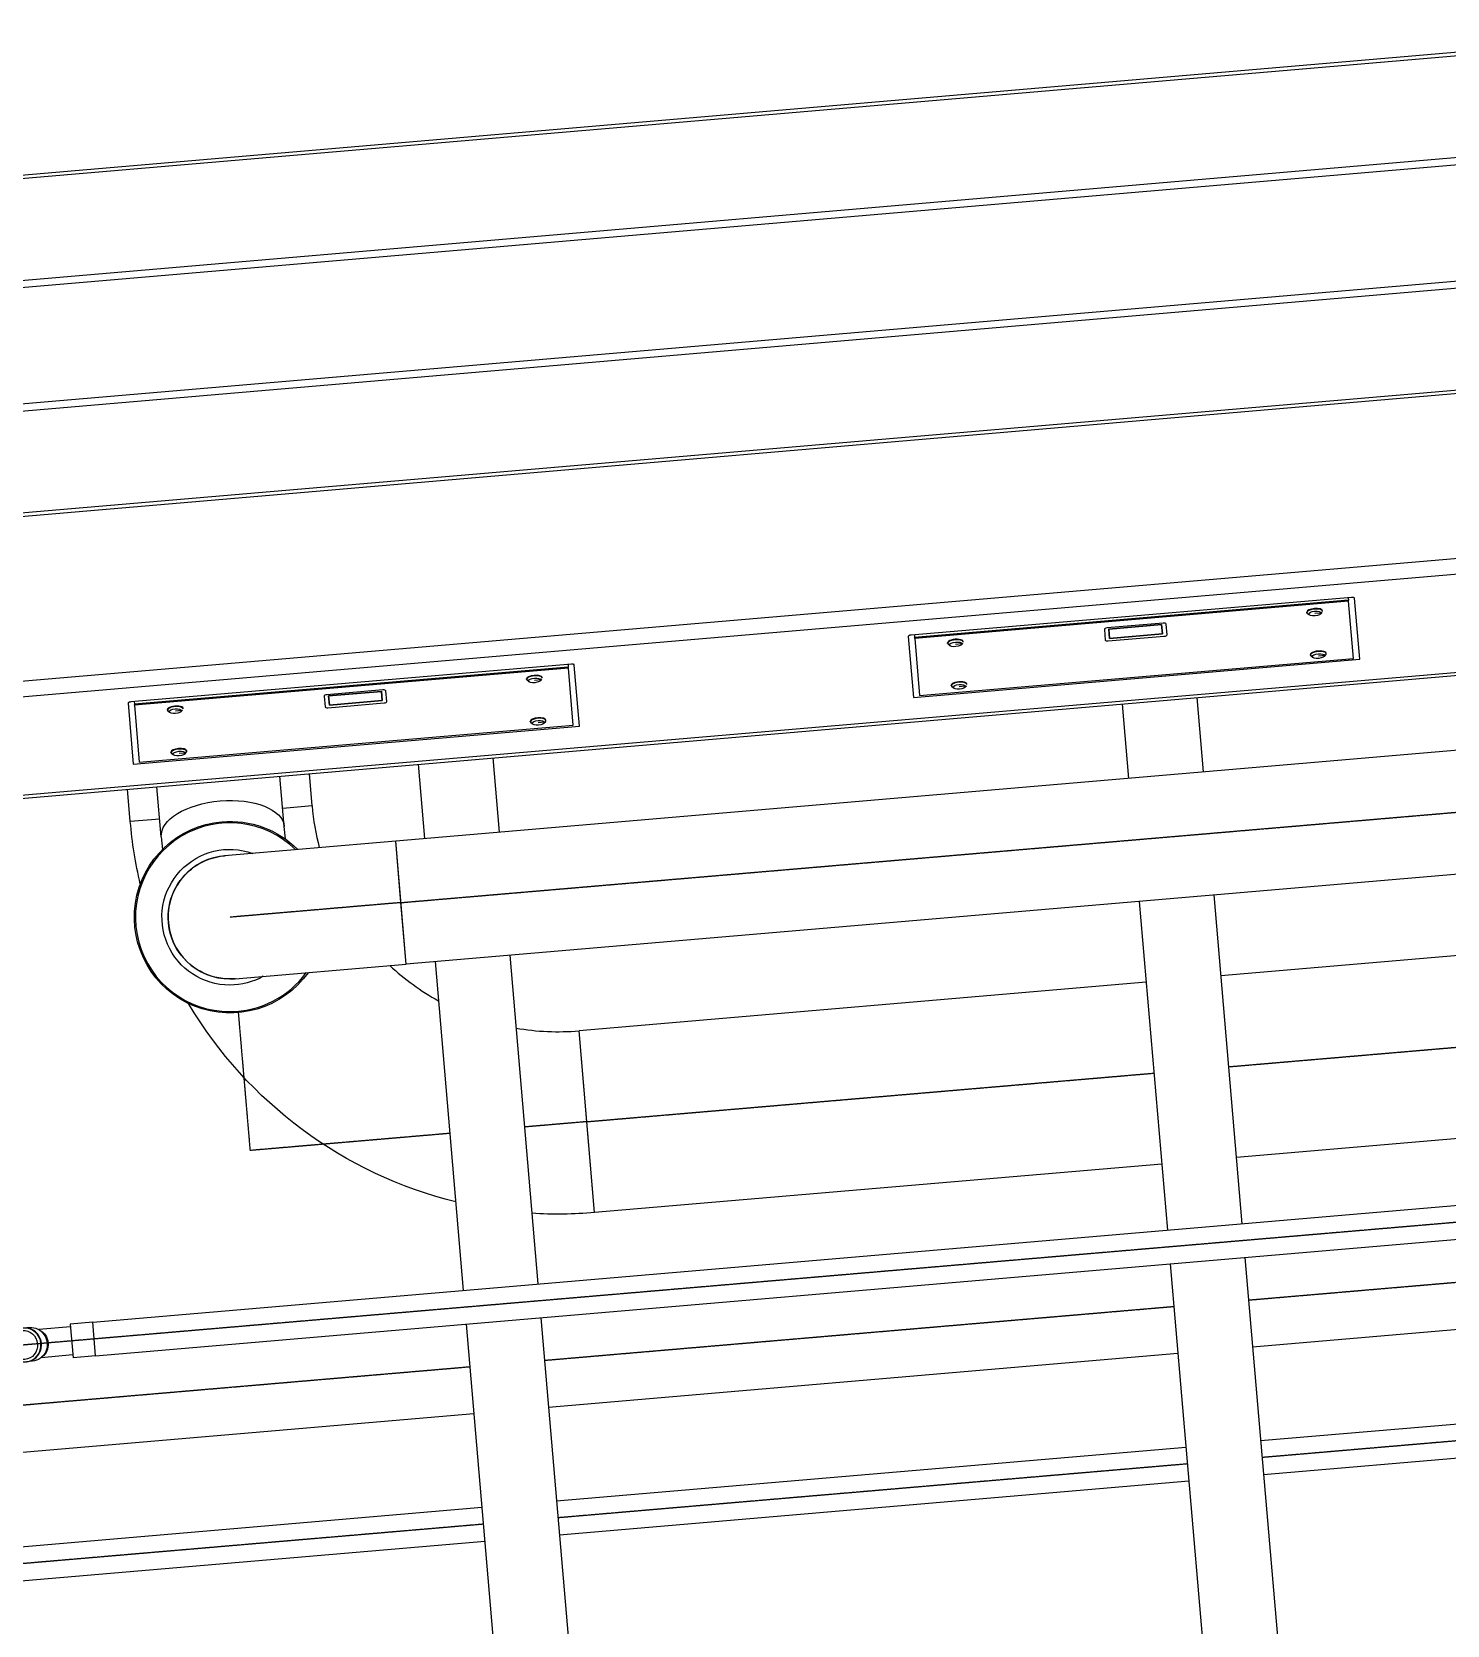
# Model space of a CAD drawing. Header units: millimetres. Extents: x 238021 to 250605, y -32596 to -9848.
# Drawn here: x 240898 to 243410, y -24639 to -21811 of the extents above; entities that cross this region are included whole.
import ezdxf

# ---------------------------------------------------------------- set-up
doc = ezdxf.new("R2010")
doc.units = ezdxf.units.MM
doc.header["$MEASUREMENT"] = 0
doc.linetypes.add('CENTER2', pattern=[1.125, 0.75, -0.125, 0.125, -0.125])
doc.layers.add('Plan-0', color=7, linetype='Continuous', true_color=0xe7f0ff)
doc.layers.add('Plan-UCD756', color=7, linetype='Continuous', true_color=0xe7f0ff)
for name, color, linetype in [('Plan-150-SL-B4-249', 85, 'Continuous'), ('Plan-300-CEN-D3-231', 70, 'Continuous'), ('Plan-300-FA-D4-234', 50, 'Continuous'), ('Plan-50-PES-D1-243', 4, 'Continuous'), ('Plan-CENTER', 1, 'CENTER2'), ('Plan-RE', 5, 'Continuous'), ('Plan-S-BEAM', 12, 'Continuous')]:
    doc.layers.add(name, color=color, linetype=linetype)

# ---------------------------------------------------------------- blocks, each defined once
blk = doc.blocks.new('*U364')
at = {"layer": 'Plan-0', "color": 0, "linetype": 'ByBlock', "lineweight": -2}
for p, q in [((241071.0134470795, -21486.6740819698), (241074.0854344043, -21522.55404634814)), ((241078.8622325766, -21479.09269468363), (241095.5672851623, -21477.66243379313)), ((241078.8622325766, -21479.09269468363), (241084.5646166316, -21545.69496713376)), ((241101.2696692173, -21544.26470624327), (241095.5672851623, -21477.66243379313)), ((241107.6625901016, -21519.67922195826), (241104.5906027768, -21483.79925757992)), ((241076.3075039672, -21548.50720576591), (241074.0854344042, -21522.55404634814)), ((241109.8846596643, -21545.63238137223), (241107.6625901016, -21519.67922195824)), ((241084.5646166316, -21545.69496713376), (241101.2696692173, -21544.26470624327)), ((241084.5646166316, -21545.69496713376), (241084.5881450036, -21545.96977202757)), ((241084.5881450036, -21545.96977202757), (241085.9802327191, -21545.85058362002)), ((241099.885238872, -21544.4733306212), (241085.9643617172, -21545.66521469661)), ((241085.9643617171, -21545.66521469662), (241086.1356432385, -21547.66573560756)), ((241100.0565203931, -21546.47385153057), (241099.885238872, -21544.4733306212)), ((241099.9011098739, -21544.65869954461), (241101.2931975894, -21544.53951113707)), ((241101.2931975894, -21544.53951113707), (241101.2696692173, -21544.26470624327)), ((241346.3712249205, -23221.05862266577), (241338.7369227438, -23131.8920795796)), ((241128.0698951489, -23239.74924651821), (241120.4355929744, -23150.58270345673)), ((241128.0698951489, -23239.74924651823), (241129.9896828365, -23262.1718370316)), ((241348.2910126081, -23243.48121317909), (241346.3712249205, -23221.05862266577))]:
    blk.add_line(p, q, dxfattribs=at)
at = {"layer": 'Plan-0', "color": 0, "linetype": 'ByBlock', "lineweight": -2, "extrusion": (0, 0, -1)}
for centre, radius, start, end in [((-241087.8064674855, -21485.28855761898), 79.99999999999908, 304.2930891953788, 85.10635790885814), ((-241087.8064674855, -21485.28855761898), 78.28658699999819, 302.7284056550843, 85.10635790885807), ((-241087.8064674855, -21485.28855761898), 79.99999999999906, 85.1063579088581, 225.9196266093747), ((-241087.8064674855, -21485.28855761898), 78.2865869999981, 85.10635790885804, 227.4843101496637), ((-241087.8020249281, -21485.23666977485), 16.8499999999688, 355.1063579088426, 175.1063579088427), ((-241250.2297801967, -23382.34803678348), 169.9999999999999, 215.2224346508277, 85.10635790885807)]:
    blk.add_arc(centre, radius, start, end, dxfattribs=at)
at = {"layer": 'Plan-0', "color": 0, "linetype": 'ByBlock', "lineweight": -2, "extrusion": (0, 4.640358266005915e-33, -1)}
blk.add_arc((-241250.2297801967, -23382.34803678349), 170.0000000000013, 85.10635790885827, 134.9902811661567, dxfattribs=at)
at = {"layer": 'Plan-0', "color": 0, "linetype": 'ByBlock', "lineweight": -2, "extrusion": (0, 0, -1)}
for centre, major_axis, ratio, start_param, end_param in [((241090.874012253, -21521.11663415319), (-16.78857784869819, -1.437412194949287), 0.05233595624292189, 1.614736706975126e-12, 1.050067566725092), ((241090.8740122531, -21521.11663415319), (-16.78857784869768, -1.437412194948787), 0.05233595624290157, 2.09152508686578, 3.141592653590946), ((241237.2205600347, -23230.40393459201), (-109.1506648857522, -9.345311926214933), 0.4999999999999986, -1.756210277736087e-15, 3.141592653589791)]:
    blk.add_ellipse(centre, major_axis=major_axis, ratio=ratio, start_param=start_param, end_param=end_param, dxfattribs=at)
blk = doc.blocks.new('*U369')
at = {"layer": 'Plan-UCD756', "color": 0, "linetype": 'ByBlock', "lineweight": -2}
for p, q in [((243609.9309944804, -21831.58351574322), (240703.5739867556, -22080.42132970172)), ((243611.8681334251, -21837.77261327033), (240704.1141284777, -22086.73003598097)), ((243710.5362928849, -22009.95117883911), (240719.4665400965, -22266.0419676524)), ((243711.6166023627, -22022.5688954611), (240720.5468495743, -22278.65968427437)), ((243729.1654289112, -22227.53434747551), (240738.0956761228, -22483.6251362888)), ((243730.2457123555, -22240.15176003407), (240739.1759595671, -22496.24254884736)), ((243662.2823761333, -22426.59705780823), (240754.528371186, -22675.55448051887)), ((243661.4253133321, -22433.02569688072), (240755.0685389416, -22681.8634908615)), ((244761.7646737191, -22659.48651168588), (240782.3240290594, -23000.20009510417)), ((243686.3081173218, -22723.64998181942), (240779.9513429313, -22972.4877758002)), ((243240.9572324683, -22814.64662276139), (242458.8187392279, -22881.61211679858)), ((243235.358405614, -22819.58860079044), (242465.1761695951, -22885.53041848566)), ((243235.4440058479, -22820.58838790411), (242465.2617698291, -22886.53020559932)), ((243235.4440058479, -22820.58838790411), (242465.2617698291, -22886.53020559931)), ((243235.5230955022, -22821.51213324333), (242465.3408594833, -22887.45395093855)), ((243234.9791038576, -22815.15846093236), (243235.358405614, -22819.58860079044)), ((243235.4440058479, -22820.58838790411), (243235.358405614, -22819.58860079045)), ((243235.5230955022, -22821.51213324333), (243235.4440058479, -22820.58838790411)), ((243244.1956574556, -22922.80526392648), (243235.5230955022, -22821.51213324333)), ((243255.3702628564, -22924.37456513489), (243246.0988581165, -22816.08711593837)), ((244776.6029072976, -22832.7929857186), (240797.1622626378, -23173.50656913689)), ((240797.5663562128, -23178.22627059479), (244777.0070008726, -22837.5126871765)), ((243161.480041004, -22841.75192065895), (243161.4006801367, -22840.8281281669)), ((243165.7844703402, -22845.84547944901), (243162.8513315874, -22843.76170357165)), ((243186.6247553526, -22842.38948747474), (243175.6655962114, -22843.32506863679)), ((243185.8315287403, -22844.12908116231), (243188.3677548329, -22841.57702668454)), ((243189.3774425655, -22839.36338807288), (243189.2986121614, -22838.4395501634)), ((242802.005746911, -22871.29838530337), (242803.6400406696, -22890.38648546887)), ((242906.4505895206, -22860.32753852336), (242806.8151126747, -22868.85817470644)), ((242809.9659687215, -22870.49193851912), (242810.0110666745, -22871.01867016629)), ((242810.0110666745, -22871.01867016628), (242809.9659687215, -22870.49193851911)), ((242903.6684149096, -22862.99987215419), (242810.0110666744, -22871.01867016629)), ((242810.0110666745, -22871.01867016628), (242903.6684149096, -22862.99987215419)), ((242810.0110666745, -22871.01867016628), (242811.4039891229, -22887.28762002889)), ((242811.4039891229, -22887.28762002889), (242810.0110666745, -22871.01867016628)), ((242811.4039891229, -22887.28762002889), (242905.061337358, -22879.26882201679)), ((242905.061337358, -22879.26882201679), (242811.4039891229, -22887.28762002889)), ((242903.6684149096, -22862.99987215419), (242903.6233169566, -22862.47314050702)), ((242903.6233169567, -22862.47314050703), (242903.6684149096, -22862.9998721542)), ((242905.061337358, -22879.26882201679), (242903.6684149096, -22862.99987215419)), ((242903.6684149096, -22862.99987215419), (242905.061337358, -22879.26882201679)), ((242913.2390652001, -22881.00278566749), (242911.6047714415, -22861.91468550199)), ((242453.9968171915, -22883.90567359387), (242463.2682219314, -22992.19312279038)), ((242464.7968678387, -22881.10027862759), (242465.1761695951, -22885.53041848567)), ((242465.1761695951, -22885.53041848566), (242465.2617698291, -22886.53020559932)), ((242465.3408594833, -22887.45395093855), (242465.2617698291, -22886.53020559932)), ((242465.3408594833, -22887.45395093855), (242474.0134214367, -22988.7470816217)), ((242523.8044593364, -22896.34872254361), (242523.7250984692, -22895.42493005157)), ((242528.1088886726, -22900.44228133367), (242525.1757499198, -22898.35850545632)), ((242548.9491736851, -22896.9862893594), (242537.9900145438, -22897.92187052146)), ((242548.1559470728, -22898.72588304699), (242550.6921731654, -22896.1738285692)), ((242551.701860898, -22893.96018995755), (242551.6230304938, -22893.03635204806)), ((242808.7491246376, -22891.44690080033), (242808.7942225905, -22891.97363244751)), ((242808.7942225905, -22891.97363244749), (242908.4296994364, -22883.44299626441)), ((242908.3846014834, -22882.91626461725), (242908.4296994364, -22883.44299626442)), ((241856.02429585, -22933.22244930688), (241073.8858026096, -23000.18794334407)), ((241850.0461672392, -22933.73428747786), (241850.4254689956, -22938.16442733593)), ((241870.437326238, -23042.95039168038), (241861.1659214981, -22934.66294248386)), ((242463.2682219314, -22992.19312279038), (243255.3702628564, -22924.37456513489)), ((242474.0134214367, -22988.7470816217), (243244.1956574556, -22922.80526392648)), ((243167.9349994685, -22917.14405447337), (243167.8556386013, -22916.22026198132)), ((243172.2394288048, -22921.23761326343), (243169.306290052, -22919.15383738605)), ((243193.0797138172, -22917.78162128916), (243182.120554676, -22918.7172024512)), ((243192.2864872049, -22919.52121497673), (243194.8227132975, -22916.96916049895)), ((243195.8324010301, -22914.7555218873), (243195.7535706259, -22913.83168397782)), ((241850.4254689956, -22938.16442733593), (241080.2432329768, -23004.10624503115)), ((241850.5110692296, -22939.1642144496), (241080.3288332107, -23005.10603214481)), ((241850.5110692296, -22939.1642144496), (241080.3288332107, -23005.10603214481)), ((241850.5901588838, -22940.08795978882), (241080.4079228649, -23006.02977748404)), ((241776.5471043856, -22960.32774720443), (241776.4677435184, -22959.40395471239)), ((241780.8515337218, -22964.4213059945), (241777.918394969, -22962.33753011713)), ((241801.6918187343, -22960.96531402022), (241790.732659593, -22961.90089518228)), ((241800.898592122, -22962.70490770779), (241803.4348182145, -22960.15285323002)), ((241804.4445059472, -22957.93921461836), (241804.365675543, -22957.01537670889)), ((241850.5110692296, -22939.1642144496), (241850.4254689956, -22938.16442733593)), ((241850.5901588838, -22940.08795978882), (241850.5110692295, -22939.16421444959)), ((241859.2627208373, -23041.38109047196), (241850.5901588839, -22940.08795978882)), ((241417.0728102927, -22989.87421184886), (241418.7071040512, -23008.96231201436)), ((241521.5176529023, -22978.90336506885), (241421.8821760564, -22987.43400125193)), ((241425.0330321031, -22989.0677650646), (241425.0781300561, -22989.59449671178)), ((241425.0781300561, -22989.59449671178), (241425.0330321031, -22989.0677650646)), ((241518.7354782913, -22981.57569869968), (241425.0781300561, -22989.59449671178)), ((241425.0781300561, -22989.59449671178), (241518.7354782913, -22981.57569869968)), ((241425.0781300561, -22989.59449671178), (241426.4710525045, -23005.86344657438)), ((241426.4710525045, -23005.86344657438), (241425.0781300561, -22989.59449671178)), ((241518.7354782913, -22981.57569869968), (241518.6903803383, -22981.04896705251)), ((241518.6903803383, -22981.04896705251), (241518.7354782913, -22981.57569869969)), ((241520.1284007397, -22997.84464856228), (241518.7354782913, -22981.57569869968)), ((241518.7354782913, -22981.57569869968), (241520.1284007397, -22997.84464856228)), ((241528.3061285817, -22999.57861221297), (241526.6718348232, -22980.49051204747)), ((242530.2594178009, -22971.74085635804), (242530.1800569337, -22970.81706386598)), ((242534.5638471372, -22975.8344151481), (242531.6307083844, -22973.75063927073)), ((242555.4041321496, -22972.37842317383), (242544.4449730084, -22973.31400433587)), ((242554.6109055373, -22974.11801686139), (242557.1471316299, -22971.56596238361)), ((242558.1568193625, -22969.35232377196), (242558.0779889584, -22968.42848586249)), ((241069.0638805731, -23002.48150013936), (241078.335285313, -23110.76894933587)), ((241079.8639312203, -22999.67610517308), (241080.2432329768, -23004.10624503115)), ((241080.2432329768, -23004.10624503115), (241080.3288332107, -23005.10603214481)), ((241080.4079228649, -23006.02977748404), (241080.3288332107, -23005.10603214481)), ((241080.4079228649, -23006.02977748404), (241089.0804848183, -23107.32290816719)), ((241138.8715227181, -23014.9245490891), (241138.7921618508, -23014.00075659705)), ((241143.1759520543, -23019.01810787916), (241140.2428133015, -23016.93433200181)), ((241164.0162370667, -23015.56211590489), (241153.0570779255, -23016.49769706695)), ((241163.2230104544, -23017.30170959246), (241165.759236547, -23014.74965511469)), ((241166.7689242796, -23012.53601650303), (241166.6900938755, -23011.61217859355)), ((241423.8161880192, -23010.02272734582), (241423.8612859722, -23010.54945899299)), ((241423.8612859722, -23010.54945899298), (241523.4967628181, -23002.0188228099)), ((241426.4710525045, -23005.86344657438), (241520.1284007397, -22997.84464856228)), ((241520.1284007397, -22997.84464856228), (241426.4710525045, -23005.86344657438)), ((241523.4516648651, -23001.49209116273), (241523.4967628181, -23002.01882280991)), ((241078.335285313, -23110.76894933587), (241870.437326238, -23042.95039168038)), ((241089.0804848183, -23107.32290816719), (241859.2627208372, -23041.38109047197)), ((241783.0020628502, -23035.71988101886), (241782.9227019829, -23034.7960885268)), ((241787.3064921864, -23039.81343980891), (241784.3733534336, -23037.72966393155)), ((241808.1467771988, -23036.35744783465), (241797.1876180576, -23037.29302899669)), ((241807.3535505865, -23038.09704152221), (241809.8897766791, -23035.54498704442)), ((241810.8994644117, -23033.33134843278), (241810.8206340076, -23032.4075105233)), ((241145.3264811826, -23090.31668290353), (241145.2471203154, -23089.39289041148)), ((241149.6309105188, -23094.41024169359), (241146.6977717661, -23092.32646581622)), ((241170.4711955313, -23090.95424971931), (241159.51203639, -23091.88983088136)), ((241169.677968919, -23092.69384340688), (241172.2141950116, -23090.14178892909)), ((241173.2238827442, -23087.92815031745), (241173.14505234, -23087.00431240797))]:
    blk.add_line(p, q, dxfattribs=at)
for centre, major_axis, ratio, start_param, end_param in [((243175.4286936685, -22840.55709238101), (13.94870086145564, 1.194266299941949), 0.3746065934159113, 1.924764017121115e-13, 3.557741975052815), ((243175.4286936685, -22840.55709238101), (13.94870086145564, 1.194266299941949), 0.3746065934159113, 1.924764017121115e-13, 3.557741975052815), ((243175.3495980318, -22839.63327716957), (13.94896609298954, 1.194289008657675), 0.3746065934159131, 7.3852447230543e-14, 3.141592653589867), ((243175.4287154747, -22840.5570819332), (13.94872962782634, 1.194270352120249), 0.3746066715100337, 4.042753307805288, 4.042994276605169), ((243175.4287154747, -22840.5570819332), (13.94872962782634, 1.194270352120249), 0.3746066715100337, 4.042753307805288, 4.042994276605169), ((242806.9875207533, -22870.87185349421), (-4.981773842295509, -0.4265318091540654), 0.404209193657478, -1.570796326794057, 8.393286066166183e-13), ((242906.6229975992, -22862.34121731114), (-4.981773842295509, -0.4265318091540654), 0.404209193657478, -3.141592653588954, -1.570796326794057), ((242908.2572913578, -22881.42931747664), (-4.981773842295509, -0.4265318091540654), 0.404209193657478, -4.712388980383849, -3.141592653588929), ((242537.753112001, -22895.15389426568), (13.94870086145565, 1.194266299941903), 0.3746065934159117, 2.012412034838056e-13, 3.557741975052423), ((242537.753112001, -22895.15389426568), (13.94870086145565, 1.194266299941903), 0.3746065934159117, 2.012412034838056e-13, 3.557741975052423), ((242537.6740163645, -22894.23007905425), (13.94896609299, 1.194289008657647), 0.3746065934159107, 8.66741130047295e-14, 3.14159265358988), ((242537.7530887292, -22895.15390036612), (13.94867033271064, 1.194266452002949), 0.3746067292862693, 4.04275345653291, 4.042994426358595), ((242537.7530887292, -22895.15390036612), (13.94867033271064, 1.194266452002949), 0.3746067292862693, 4.04275345653291, 4.042994426358595), ((242808.6218145119, -22889.95995365971), (-4.981773842295509, -0.4265318091540654), 0.404209193657478, 8.149037000748649e-13, 1.570796326795736), ((243181.8836521331, -22915.94922619544), (13.94870086145609, 1.194266299942048), 0.3746065934159137, 1.809656812096538e-13, 3.55774197505102), ((243181.8836521331, -22915.94922619544), (13.94870086145611, 1.19426629994185), 0.3746065934159085, 2.188171354984449e-13, 3.557741975051498), ((243181.8045564965, -22915.02541098401), (13.94896609298955, 1.19428900865763), 0.3746065934159135, 8.260960459503703e-14, 3.141592653589876), ((243181.8836338737, -22915.94923444176), (13.94867679032604, 1.194263352105942), 0.374606549851741, 4.04275299357561, 4.042993963293258), ((243181.883655902, -22915.94922290192), (13.94870588370012, 1.194268319242107), 0.3746066715048604, 4.042753307639914, 4.042994276855111), ((243181.8836521329, -22915.94922619547), (13.94870086146245, 1.194266299942556), 0.3746065934159007, 5.867035985717705, 6.283185307179783), ((243181.8836521331, -22915.94922619541), (13.94870086145534, 1.194266299940353), 0.3746065934159308, 5.867035985716927, 6.283185307179438), ((241790.4957570502, -22959.13291892651), (13.94870086145588, 1.194266299941855), 0.374606593415914, 2.142021371567438e-13, 3.557741975052563), ((241790.4957570502, -22959.13291892651), (13.94870086145588, 1.194266299941855), 0.374606593415914, 2.142021371567438e-13, 3.557741975052563), ((241790.4166614136, -22958.20910371507), (13.94896609299023, 1.194289008657642), 0.374606593415912, 9.123974607172864e-14, 3.141592653589884), ((241790.4957716922, -22959.13291825586), (13.94871996228805, 1.19426339580048), 0.3746063704022267, 4.042752531064765, 4.042993500041931), ((241790.4957716922, -22959.13291825586), (13.94871996228805, 1.19426339580048), 0.3746063704022267, 4.042752531064765, 4.042993500041931), ((242544.2080704656, -22970.54602808009), (13.9487008614561, 1.194266299941867), 0.3746065934159162, 2.155146596208951e-13, 3.557741975051991), ((242544.2080704656, -22970.54602808011), (13.94870086145609, 1.194266299942055), 0.3746065934159131, 1.795653534875486e-13, 3.557741975051947), ((242544.128974829, -22969.62221286866), (13.94896609299, 1.194289008657647), 0.3746065934159085, 8.670951274009373e-14, 3.14159265358988), ((241422.054584135, -22989.44768003971), (-4.981773842295509, -0.4265318091540654), 0.404209193657478, -1.570796326794057, 8.393286066166183e-13), ((241521.6900609809, -22980.91704385663), (-4.981773842295509, -0.4265318091540654), 0.404209193657478, -3.141592653588954, -1.570796326794057), ((242544.2080553125, -22970.54603229152), (13.94868097549384, 1.194266186459584), 0.3746066715176132, 4.042753307461288, 4.042994277101835), ((242544.208089079, -22970.54602170059), (13.94872533051867, 1.194267508273686), 0.3746065498339082, 4.042752994056569, 4.042993962934519), ((241152.8201753827, -23013.72972081118), (13.94870086145599, 1.194266299941932), 0.3746065934159127, 2.013331722318889e-13, 3.557741975052991), ((241152.8201753827, -23013.72972081118), (13.94870086145599, 1.194266299941932), 0.3746065934159127, 2.013331722318889e-13, 3.557741975052991), ((241152.7410797459, -23012.80590559975), (13.94896609299023, 1.194289008657643), 0.3746065934159133, 9.132442333026356e-14, 3.141592653589885), ((241152.8201723977, -23013.72972580091), (13.94869680324405, 1.194262589658537), 0.3746064281775717, 4.042752680015877, 4.042993649391397), ((241152.8201723977, -23013.72972580091), (13.94869680324405, 1.194262589658537), 0.3746064281775717, 4.042752680015877, 4.042993649391397), ((241423.6888778935, -23008.53578020521), (-4.981773842295509, -0.4265318091540654), 0.404209193657478, 8.149037000748649e-13, 1.570796326795736), ((241523.3243547395, -23000.00514402213), (-4.981773842295509, -0.4265318091540654), 0.404209193657478, -4.712388980383849, -3.141592653588929), ((241796.9507155147, -23034.52505274094), (13.94870086145588, 1.194266299941848), 0.3746065934159168, 2.154230418583359e-13, 3.557741975051636), ((241796.9507155147, -23034.52505274093), (13.94870086145587, 1.19426629994199), 0.3746065934159153, 1.883258038887347e-13, 3.557741975052034), ((241796.8716198781, -23033.6012375295), (13.94896609299023, 1.194289008657642), 0.3746065934159134, 9.12397460717283e-14, 3.141592653589884), ((241796.9507095906, -23034.52505329208), (13.94869312369253, 1.194267226670221), 0.3746066715093966, 4.042753307539954, 4.042994276970468), ((241796.9507136632, -23034.52504754319), (13.94869862495682, 1.194271350295484), 0.3746068509590256, 4.042753770468956, 4.0429947397991), ((241796.9507155148, -23034.52505274092), (13.94870086145002, 1.194266299943997), 0.3746065934158692, 5.867035985717537, 6.283185307179439), ((241796.9507155147, -23034.52505274093), (13.9487008614516, 1.194266299943746), 0.3746065934158893, 5.86703598571733, 6.283185307179389), ((241159.2751338471, -23089.12185462562), (13.94870086145587, 1.194266299941894), 0.3746065934159172, 2.067560130906433e-13, 3.55774197505126), ((241159.2751338471, -23089.12185462562), (13.948700861456, 1.194266299941819), 0.3746065934159157, 2.229174044655846e-13, 3.557741975051717), ((241159.1960382106, -23088.19803941416), (13.94896609299022, 1.194289008657755), 0.374606593415912, 6.961164540987695e-14, 3.141592653589863), ((241159.2751360871, -23089.12186167653), (13.94870354098026, 1.194259513845414), 0.374606248731106, 4.042752217155901, 4.042993186420961), ((241159.2751353161, -23089.12184530847), (13.94870309137667, 1.19427420876315), 0.3746069726230374, 4.042754084288006, 4.042995053538627), ((241159.2751338471, -23089.12185462561), (13.94870086145492, 1.194266299943868), 0.3746065934158746, 5.86703598571902, 6.283185307179473), ((241159.2751338472, -23089.12185462558), (13.94870086145912, 1.194266299940148), 0.3746065934159337, 5.867035985718103, 6.283185307179486)]:
    blk.add_ellipse(centre, major_axis=major_axis, ratio=ratio, start_param=start_param, end_param=end_param, dxfattribs=at)
for centre, major_axis, ratio in [((243175.6659145275, -22843.32776655993), (10.95884082519692, 0.9382790851954107), 0.3746065934159027), ((243175.6659145275, -22843.32776655993), (10.95884082519967, 0.9382790851963031), 0.3746065934159131), ((242537.9903328598, -22897.92456844461), (10.95884082519967, 0.9382790851963031), 0.3746065934159131), ((242537.9903328599, -22897.9245684446), (10.95884082520083, 0.9382790851958256), 0.3746065934158981), ((243182.120872992, -22918.71990037438), (10.95884082519967, 0.9382790851963028), 0.3746065934159131), ((243182.1208729921, -22918.71990037437), (10.95884082519688, 0.9382790851957434), 0.3746065934158737), ((241790.7329779092, -22961.90359310545), (10.95884082519966, 0.9382790851963028), 0.3746065934159121), ((241790.7329779092, -22961.90359310543), (10.95884082520083, 0.9382790851957761), 0.3746065934158923), ((242544.4452913244, -22973.31670225906), (10.95884082519967, 0.9382790851963028), 0.3746065934159131), ((242544.4452913245, -22973.31670225902), (10.95884082520058, 0.938279085196024), 0.3746065934158756), ((241153.0573962415, -23016.50039499009), (10.95884082519967, 0.9382790851963031), 0.3746065934159131), ((241153.0573962416, -23016.50039499011), (10.95884082520016, 0.9382790851956961), 0.3746065934159019), ((241797.1879363737, -23037.29572691985), (10.95884082519966, 0.9382790851963028), 0.3746065934159121), ((241797.1879363738, -23037.29572691984), (10.95884082520084, 0.9382790851960447), 0.3746065934158756), ((241159.5123547061, -23091.89252880455), (10.95884082519967, 0.9382790851963028), 0.3746065934159131), ((241159.5123547062, -23091.89252880454), (10.9588408252, 0.9382790851960193), 0.3746065934158734)]:
    blk.add_ellipse(centre, major_axis=major_axis, ratio=ratio, dxfattribs=at)
for points, knots in [([(243246.0988581165, -22816.08711593837), (243246.0776619655, -22815.83955074313), (243245.924270522, -22815.60458995762), (243245.4024789969, -22815.2127514472), (243245.0369746629, -22815.03479822925), (243244.10433775, -22814.77366633903), (243243.565872369, -22814.67404258015), (243242.2755861202, -22814.58342303328), (243241.6202241781, -22814.58985843158), (243240.9572324683, -22814.64662276139)], [-0.9729694793585698, -0.9729694793585698, -0.9729694793585698, -0.9729694793585698, -0.6797628299490888, -0.6797628299490888, -0.4165361297791527, -0.4165361297791527, -0.1996251929779729, -0.1996251929779729, 0, 0, 0, 0]), ([(242458.818739228, -22881.61211679858), (242458.1562553253, -22881.66883765072), (242457.5014134456, -22881.77515303205), (242456.3127579213, -22882.06818733866), (242455.7846813905, -22882.25038908413), (242454.862545038, -22882.68915451767), (242454.5343880556, -22882.92617956051), (242454.0871854134, -22883.39979878703), (242453.9755725523, -22883.65754207015), (242453.9968171915, -22883.90567359387)], [-0.7091248375236027, -0.7091248375236027, -0.7091248375236027, -0.7091248375236027, -0.5407499566775119, -0.5407499566775119, -0.3767947344449806, -0.3767947344449806, -0.1993612873370217, -0.1993612873370217, 0, 0, 0, 0]), ([(241861.1659214981, -22934.66294248386), (241861.1447253464, -22934.41537727974), (241860.991333861, -22934.18041652566), (241860.4695428027, -22933.78857839443), (241860.1040387427, -22933.61062505314), (241859.1714015186, -22933.34949313934), (241858.6329361784, -22933.24986926839), (241857.3426493018, -22933.15924967452), (241856.6872872595, -22933.16568500278), (241856.02429585, -22933.22244930688)], [-0.9729723486181281, -0.9729723486181281, -0.9729723486181281, -0.9729723486181281, -0.6797640473657753, -0.6797640473657753, -0.4165362794756429, -0.4165362794756429, -0.1996251025765197, -0.1996251025765197, 0, 0, 0, 0]), ([(243182.120554676, -22918.7172024512), (243182.1205562812, -22918.71722120014), (243182.120644575, -22918.71723252692), (243182.1206871166, -22918.71721944138), (243182.1207296583, -22918.71720635585), (243182.1207264478, -22918.717168858), (243182.1206823009, -22918.71716319461), (243182.120638154, -22918.71715753121), (243182.1205530707, -22918.71718370228), (243182.120554676, -22918.7172024512)], [0, 0, 0, 0, 0.3333333332047226, 0.3333333332047226, 0.3333333332047226, 0.6666666664094462, 0.6666666664094462, 0.6666666664094462, 1, 1, 1, 1]), ([(241073.8858026096, -23000.18794334406), (241073.2233189091, -23000.2446641789), (241072.5684769114, -23000.35097960858), (241071.3798214208, -23000.64401388901), (241070.8517448661, -23000.82621562064), (241069.9296092185, -23001.26498069309), (241069.6014518314, -23001.50200564999), (241069.1542487331, -23001.97562531971), (241069.0426359281, -23002.23336854676), (241069.0638805731, -23002.48150013936)], [-0.7091266751148331, -0.7091266751148331, -0.7091266751148331, -0.7091266751148331, -0.5407511243545027, -0.5407511243545027, -0.3767952192688543, -0.3767952192688543, -0.1993613426827471, -0.1993613426827471, 0, 0, 0, 0]), ([(241797.1876180576, -23037.29302899669), (241797.1876189606, -23037.29303954295), (241797.1876550501, -23037.29305912815), (241797.1877602656, -23037.29305139203), (241797.1878017441, -23037.29301337048), (241797.1877536993, -23037.29298281081), (241797.1876682852, -23037.29299183725), (241797.187617751, -23037.29301095312), (241797.1876298568, -23037.29302537039), (241797.1876180576, -23037.29302899669)], [0, 0, 0, 0, 8.476772492946905e-06, 1.729136955212339e-05, 2.577700732832418e-05, 3.426264509906393e-05, 4.296321346724048e-05, 4.778942055421571e-05, 5.196903861367862e-05, 5.196903861367862e-05, 5.196903861367862e-05, 5.196903861367862e-05]), ([(241159.51203639, -23091.88983088136), (241159.5120379953, -23091.88984963029), (241159.5121262891, -23091.88986095708), (241159.5121688307, -23091.88984787155), (241159.5122113724, -23091.88983478602), (241159.5122081618, -23091.88979728816), (241159.512164015, -23091.88979162477), (241159.5121198681, -23091.88978596136), (241159.5120347848, -23091.88981213244), (241159.51203639, -23091.88983088136)], [0, 0, 0, 0, 0.3333333331053416, 0.3333333331053416, 0.3333333331053416, 0.6666666662106843, 0.6666666662106843, 0.6666666662106843, 1, 1, 1, 1])]:
    blk.add_open_spline(points, degree=3, knots=knots, dxfattribs=at)
blk = doc.blocks.new('*U380')
at = {"layer": 'Plan-S-BEAM', "color": 0, "linetype": 'ByBlock', "lineweight": -2}
for p, q in [((241716.5744515338, -23099.54221187727), (241727.8826284895, -23231.51388472343)), ((241584.0592670274, -23110.88795802658), (241595.3674439819, -23242.85963085774)), ((241614.0706557191, -23461.13479140973), (241664.073740269, -24044.69399298271)), ((241746.5858402268, -23449.78904527542), (241796.588924769, -24033.34824675869)), ((241801.7390845227, -24093.45300111358), (242056.761976112, -27069.68849414771)), ((241669.2239000227, -24104.7987473376), (241924.2475573632, -27081.04317704349)), ((242056.761976112, -27069.68849414771), (241924.2475573632, -27081.04317704349))]:
    blk.add_line(p, q, dxfattribs=at)
blk = doc.blocks.new('*U381')
at = {"layer": 'Plan-S-BEAM', "color": 0, "linetype": 'ByBlock', "lineweight": -2}
for p, q in [((242966.3160571133, -22992.54125902846), (242977.6242340812, -23124.51293201605)), ((242833.800872607, -23003.88700517776), (242845.1090495735, -23135.85867815034)), ((242863.8122613107, -23354.13383870234), (242913.8153457881, -23937.6930394292)), ((242996.3274458184, -23342.78809256803), (243046.3305302881, -23926.34729320517)), ((242918.9655055419, -23997.79779378409), (243173.9819411354, -26973.95794235222)), ((243051.4806900419, -23986.45204756007), (243306.4963598842, -26962.60325945643)), ((243306.4963598842, -26962.60325945643), (243173.9819411354, -26973.95794235222))]:
    blk.add_line(p, q, dxfattribs=at)
blk = doc.blocks.new('*U390')
at = {"layer": 'Plan-300-FA-D4-234', "color": 0, "linetype": 'ByBlock', "lineweight": -2}
for centre, radius, start, end in [((241249.760808442, -23382.38818942247), 167.5, 45.73411898462298, 269.9999999999999), ((241249.760808442, -23382.38818942247), 109.55, 94.02809525068018, 269.9999999999999), ((241249.760808442, -23382.38818942247), 167.5000000000001, 269.9999999999999, 324.0531651976659), ((241249.760808442, -23382.38818942246), 109.5500000000048, 270.0000000000001, 275.7591889316124)]:
    blk.add_arc(centre, radius, start, end, dxfattribs=at)
at = {"layer": 'Plan-300-FA-D4-234', "color": 0, "linetype": 'ByBlock', "lineweight": -2, "extrusion": (-2.618625411522031e-32, 1.291082007855008e-63, -1)}
blk.add_arc((-241249.760808442, -23382.38818942247), 120.5, 269.9999999999999, 109.7354125842826, dxfattribs=at)
at = {"layer": 'Plan-300-FA-D4-234', "color": 0, "linetype": 'ByBlock', "lineweight": -2, "extrusion": (0, -2.618625411522036e-32, -1)}
blk.add_arc((-241249.760808442, -23382.38818942247), 120.4999999999998, 240.4773032334245, 269.9999999999999, dxfattribs=at)
blk = doc.blocks.new('*U406')
at = {"layer": 'Plan-300-FA-D4-234', "color": 0, "linetype": 'ByBlock', "lineweight": -2}
for p, q in [((241544.1054962747, -23247.24859991967), (241240.4165628454, -23273.24997897133)), ((241562.793987468, -23465.52502082194), (241544.1054962746, -23247.24859991965)), ((241259.1050540387, -23491.52639987361), (241562.793987468, -23465.52502082194))]:
    blk.add_line(p, q, dxfattribs=at)
at = {"layer": 'Plan-300-FA-D4-234', "color": 0, "linetype": 'ByBlock', "lineweight": -2, "extrusion": (-7.201742829816382e-33, -1.800435707454095e-33, -1)}
blk.add_arc((-241249.760808442, -23382.38818942247), 109.5375, 265.1063579088732, 85.10635790887333, dxfattribs=at)
at = {"layer": 'Plan-CENTER'}
blk.add_line((241553.4497418713, -23356.3868103708), (241249.760808442, -23382.38818942247), dxfattribs=at)
blk = doc.blocks.new('*U407')
at = {"layer": 'Plan-300-FA-D4-234', "color": 0, "linetype": 'ByBlock', "lineweight": -2}
for p, q in [((243895.0002535111, -23045.96860922904), (241544.1054962746, -23247.24859991964)), ((243895.0002535112, -23045.96860922904), (243904.3444991079, -23155.1068196802)), ((243904.3444991079, -23155.10681968025), (243913.6887447046, -23264.24503013134)), ((241553.4497418713, -23356.38681037072), (241544.1054962746, -23247.24859991964)), ((243913.6887447045, -23264.24503013134), (241562.793987468, -23465.52502082193)), ((241562.7939874681, -23465.52502082195), (241553.4497418714, -23356.3868103708))]:
    blk.add_line(p, q, dxfattribs=at)
at = {"layer": 'Plan-CENTER'}
blk.add_line((241553.4497418713, -23356.38681037079), (243904.3444991077, -23155.10681968019), dxfattribs=at)
blk = doc.blocks.new('*U462')
at = {"layer": 'Plan-50-PES-D1-243', "color": 0, "linetype": 'ByBlock', "lineweight": -2}
for p, q in [((241006.4476541468, -24100.9989267274), (246547.62183, -23626.5721188145)), ((241011.5937604582, -24161.10402813179), (246552.7679363022, -23686.67722021967)), ((241009.0207073026, -24131.05147742959), (241006.4476541469, -24100.99892672739)), ((241011.5937604584, -24161.10402813177), (241009.0207073026, -24131.05147742958))]:
    blk.add_line(p, q, dxfattribs=at)
at = {"layer": 'Plan-CENTER'}
blk.add_line((246550.1948831511, -23656.62466951708), (241009.0207073026, -24131.05147742958), dxfattribs=at)
blk = doc.blocks.new('*U464')
at = {"layer": 'Plan-50-PES-D1-243', "color": 0, "linetype": 'ByBlock', "lineweight": -2}
for p, q in [((240844.0556891953, -24115.06577162899), (240804.2014984589, -24118.47802612469)), ((240849.174070939, -24174.84705773364), (240844.0556891954, -24115.06577162898)), ((240867.3864761493, -24118.08651838368), (240844.4822210073, -24120.04754547104)), ((240894.1831238048, -24110.77393779812), (240883.868100215, -24111.65709424834)), ((240967.0338575219, -24109.55486289674), (240910.5693337559, -24114.38926855166)), ((241006.4615164463, -24101.16083455899), (240966.6073257099, -24104.57308905469)), ((240966.6073257099, -24104.57308905469), (240971.7257074535, -24164.35437515935)), ((240849.1740709389, -24174.84705773364), (240809.3198802025, -24178.25931222935)), ((240871.6517942689, -24167.90425680422), (240848.747539127, -24169.86528389159)), ((240899.3015055484, -24170.55522390278), (240888.9864819586, -24171.43838035301)), ((240971.2991756415, -24159.3726013173), (240914.8346518755, -24164.20700697221)), ((241011.5798981899, -24160.94212066364), (240971.7257074535, -24164.35437515935))]:
    blk.add_line(p, q, dxfattribs=at)
blk.add_ellipse((240883.6414874555, -24141.7862535217), major_axis=(2.193139422006408, -25.61526314825069), ratio=0.9659258262889482, dxfattribs=at)
for centre, major_axis, ratio, start_param, end_param in [((240885.6536643178, -24141.61397403443), (2.559190871777696, -29.8906430523301), 0.9659258262889483, -5.860582090740408e-14, 3.141592653589734), ((240886.4272910871, -24141.54773730069), (2.559190871777712, -29.89064305233012), 0.9659258262889484, 6.269787446735324, 9.438175821211605)]:
    blk.add_ellipse(centre, major_axis=major_axis, ratio=ratio, start_param=start_param, end_param=end_param, dxfattribs=at)
at = {"layer": 'Plan-50-PES-D1-243', "color": 0, "linetype": 'ByBlock', "lineweight": -2, "extrusion": (0, 0, -0.9999999999999999)}
for centre, major_axis, ratio, start_param, end_param in [((240896.742314677, -24140.66458085044), (-2.559190871777721, 29.89064305233012), 0.9659258262889483, 5.941566870282645e-14, 3.141592653589853), ((240907.8906983244, -24139.71007339417), (-2.132659059815789, 24.90886921027501), 0.7673269879784965, 0.3870282198553434, 2.754564433734223)]:
    blk.add_ellipse(centre, major_axis=major_axis, ratio=ratio, start_param=start_param, end_param=end_param, dxfattribs=at)
at = {"layer": 'Plan-50-PES-D1-243', "color": 0, "linetype": 'ByBlock', "lineweight": -2}
blk.add_open_spline([(240883.0944734458, -24111.72333098212), (240880.0043080808, -24111.98790618649), (240876.9584464241, -24112.7597612072), (240871.257645722, -24115.23671454328), (240868.6055280318, -24116.94438991496), (240863.9465381099, -24121.1263191362), (240861.946693132, -24123.60664036003), (240858.7948066128, -24129.09714076054), (240857.6525510083, -24132.11199982531), (240856.3453521066, -24138.37472700749), (240856.1885676649, -24141.62367639712), (240856.8851630681, -24148.02094829906), (240857.7413136555, -24151.16840272617), (240860.3858665014, -24157.02904055482), (240862.1708664278, -24159.74304546012), (240866.487036461, -24164.44668846839), (240869.0110979234, -24166.44161770139), (240874.5343913328, -24169.50188273211), (240877.5270521049, -24170.57636625219), (240883.1159669612, -24171.59838723802), (240885.6788098007, -24171.72157815435), (240888.2128551893, -24171.50461708678)], degree=3, knots=[6.283185307179489, 6.283185307179489, 6.283185307179489, 6.283185307179489, 6.597326475615382, 6.597326475615382, 6.912681743906079, 6.912681743906079, 7.231109672301744, 7.231109672301744, 7.553126483259675, 7.553126483259675, 7.877846467080419, 7.877846467080419, 8.203461459815959, 8.203461459815959, 8.527875069095321, 8.527875069095321, 8.849346572419773, 8.849346572419773, 9.16717104164211, 9.16717104164211, 9.424777960769282, 9.424777960769282, 9.424777960769282, 9.424777960769282], dxfattribs=at)
at = {"layer": 'Plan-CENTER'}
blk.add_line((241009.0207073182, -24131.05147761131), (240806.7606893307, -24148.36866917702), dxfattribs=at)
blk = doc.blocks.new('*U465')
at = {"layer": 'Plan-150-SL-B4-249', "color": 0, "linetype": 'ByBlock', "lineweight": -2}
for p, q in [((244181.578582572, -24050.1095471497), (243065.1259446814, -24145.69850154092)), ((242932.6107601529, -24157.04424743299), (241815.384338894, -24252.69945196381)), ((241682.8691543655, -24264.04519785587), (240847.4770124375, -24335.5701856999))]:
    blk.add_line(p, q, dxfattribs=at)
at = {"layer": 'Plan-CENTER'}
for p, q in [((243057.9428271301, -24061.86818625646), (244174.3954650207, -23966.27923186522)), ((241808.2012213427, -24168.86913667934), (242925.4276426017, -24073.21393214852)), ((240840.2995485587, -24251.7393863567), (241675.6860368143, -24180.2148825714))]:
    blk.add_line(p, q, dxfattribs=at)
blk = doc.blocks.new('*U481')
at = {"layer": 'Plan-CENTER'}
for p, q in [((244198.3563161977, -24245.91348458572), (243081.903678482, -24341.50244101782)), ((242949.3884939743, -24352.84818715212), (241832.1620728903, -24448.50339372522)), ((241699.6468883826, -24459.84913985952), (240770.5153247471, -24539.39995424764))]:
    blk.add_line(p, q, dxfattribs=at)
at = {"layer": 'Plan-RE', "color": 0, "linetype": 'ByBlock', "lineweight": -2}
for p, q in [((243079.328598605, -24311.45006384036), (244195.7812363208, -24215.86110740825)), ((243084.4787583588, -24371.55481819524), (244200.9313960746, -24275.96586176314)), ((241829.5869930135, -24418.45101654775), (242946.8134140974, -24322.79580997465)), ((241834.7371527672, -24478.55577090265), (242951.9635738511, -24382.90056432955)), ((240767.9422716117, -24509.34740354368), (241697.0718085057, -24429.79676268206)), ((240773.0883778824, -24569.45250495155), (241702.2219682595, -24489.90151703695))]:
    blk.add_line(p, q, dxfattribs=at)
blk = doc.blocks.new('*U376')
at = {"layer": 'Plan-300-CEN-D3-231', "color": 0, "linetype": 'ByBlock', "lineweight": -2}
for p, q in [((241395.7821756012, -23184.83877176166), (241390.8668219973, -23127.42879783629)), ((241073.1126838326, -23212.46523700454), (241068.1973302318, -23155.0552631152)), ((241395.7821756012, -23184.83877176168), (241343.6522763472, -23189.30205349917)), ((241125.3509465756, -23207.99267735192), (241073.1126838326, -23212.46523700454))]:
    blk.add_line(p, q, dxfattribs=at)
blk = doc.blocks.new('*U387')
at = {"layer": 'Plan-300-CEN-D3-231', "color": 0, "linetype": 'ByBlock', "lineweight": -2}
for p, q in [((241395.7821756013, -23184.83877176193), (241343.6522763472, -23189.30205349936)), ((241125.3509465756, -23207.99267735177), (241073.1126838327, -23212.46523700431)), ((241897.2573404503, -23906.61579431783), (241869.6308752079, -23583.94630254923))]:
    blk.add_line(p, q, dxfattribs=at)
for centre, radius, start, end in [((241832.2602907961, -23147.46818735268), 438.074999997821, 184.8936420911133, 194.7295766448947), ((241832.2602907979, -23147.4681873527), 438.0749999994628, 227.0312189329597, 241.0230812131906), ((241832.2602907982, -23147.46818735256), 438.074999999711, 260.1965799808991, 274.8936420911504)]:
    blk.add_arc(centre, radius, start, end, dxfattribs=at)
at = {"layer": 'Plan-300-CEN-D3-231', "color": 0, "linetype": 'ByBlock', "lineweight": -2, "extrusion": (0, 0, -1)}
for centre, radius, start, end in [((-241832.2602907952, -23147.4681873527), 761.924999996983, 346.6685027970948, 355.1063579088704), ((-241832.2602907983, -23147.4681873528), 761.9249999994622, 265.1063579088545, 273.4924258883208)]:
    blk.add_arc(centre, radius, start, end, dxfattribs=at)
at = {"layer": 'Plan-300-CEN-D3-231', "color": 0, "linetype": 'ByBlock', "lineweight": -2, "extrusion": (0, 2.12040179006131e-30, -1)}
blk.add_arc((-241832.2602907983, -23147.4681873522), 761.9250000000795, 283.7936666201203, 329.3781751263301, dxfattribs=at)
at = {"layer": 'Plan-CENTER'}
for p, q in [((241264.6776792024, -23551.73297771485), (241285.6312467478, -23796.46486546437)), ((241883.4441078291, -23745.28104843352), (241772.7178103457, -23754.76126359758)), ((241640.202625838, -23766.10700973188), (241285.6312467478, -23796.46486546437))]:
    blk.add_line(p, q, dxfattribs=at)
blk = doc.blocks.new('*U432')
at = {"layer": 'Plan-300-CEN-D3-231', "color": 0, "linetype": 'ByBlock', "lineweight": -2}
for p, q in [((244125.0879406298, -23390.8375401362), (243008.6353029142, -23486.42649656871)), ((242876.1201184065, -23497.77224270307), (241869.6308752078, -23583.94630254922)), ((241883.444107829, -23745.28104843351), (241869.6308752078, -23583.94630254924)), ((244152.7361666762, -23713.50516877827), (243036.2835289605, -23809.09412521078)), ((241897.2573404504, -23906.6157943178), (241883.4441078291, -23745.28104843352)), ((242903.7683444528, -23820.43987134512), (241897.2573404504, -23906.61579431781))]:
    blk.add_line(p, q, dxfattribs=at)
at = {"layer": 'Plan-CENTER'}
for p, q in [((243022.4594159373, -23647.76031088974), (244138.912053653, -23552.17135445723)), ((241883.4441078291, -23745.28104843352), (242889.9442314296, -23659.1060570241))]:
    blk.add_line(p, q, dxfattribs=at)
blk = doc.blocks.new('*U703')
at = {"layer": 'Plan-300-CEN-D3-231'}
for name in ['*U376', '*U387', '*U432']:
    blk.add_blockref(name, (0, 0), dxfattribs=at)

msp = doc.modelspace()

# ---------------------------------------------------------------- block references
at = {"layer": 'Plan-0'}
msp.add_blockref('*U364', (0, 0), dxfattribs=at)
at = {"layer": 'Plan-150-SL-B4-249'}
msp.add_blockref('*U465', (0, 0), dxfattribs=at)
at = {"layer": 'Plan-300-CEN-D3-231'}
msp.add_blockref('*U703', (0, 0), dxfattribs=at)
at = {"layer": 'Plan-300-FA-D4-234'}
for name in ['*U407', '*U390', '*U406']:
    msp.add_blockref(name, (0, 0), dxfattribs=at)
at = {"layer": 'Plan-50-PES-D1-243'}
for name in ['*U462', '*U464']:
    msp.add_blockref(name, (0, 0), dxfattribs=at)
at = {"layer": 'Plan-RE'}
msp.add_blockref('*U481', (0, 0), dxfattribs=at)
at = {"layer": 'Plan-S-BEAM'}
for name in ['*U381', '*U380']:
    msp.add_blockref(name, (0, 0), dxfattribs=at)
at = {"layer": 'Plan-UCD756'}
msp.add_blockref('*U369', (0, 0), dxfattribs=at)

doc.saveas('drawing.dxf')
